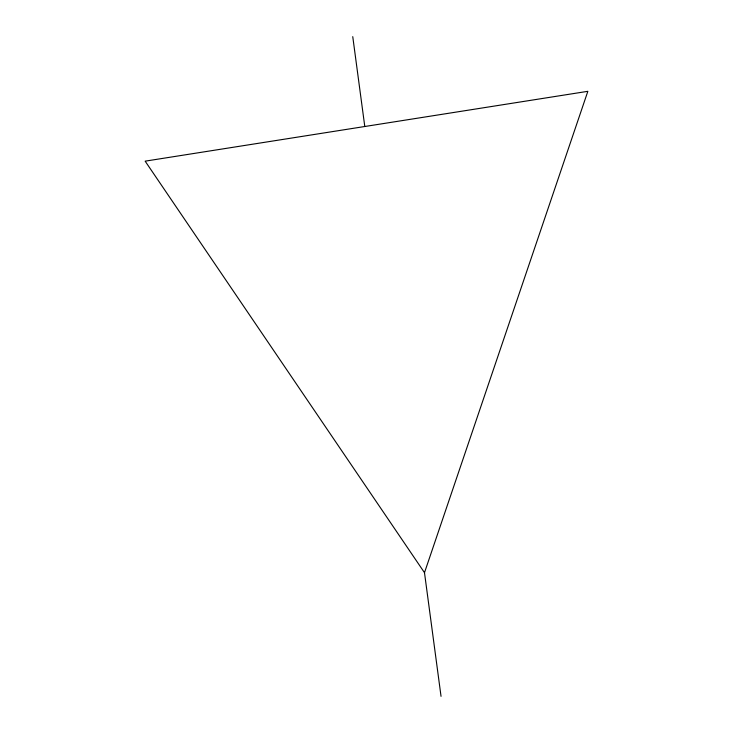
<?xml version="1.0" encoding="UTF-8"?>
<svg xmlns="http://www.w3.org/2000/svg" width="733" height="733" viewBox="0 0 733 733"><rect width="100%" height="100%" fill="white"/><g stroke="black" fill="none" stroke-linecap="round" stroke-linejoin="round"><path stroke-width="1.1" d="M424.489 572.675L587.848 91.313L145.152 161.159L424.489 572.675L441.037 696.35M352.756 36.65L364.787 126.507"/></g></svg>
